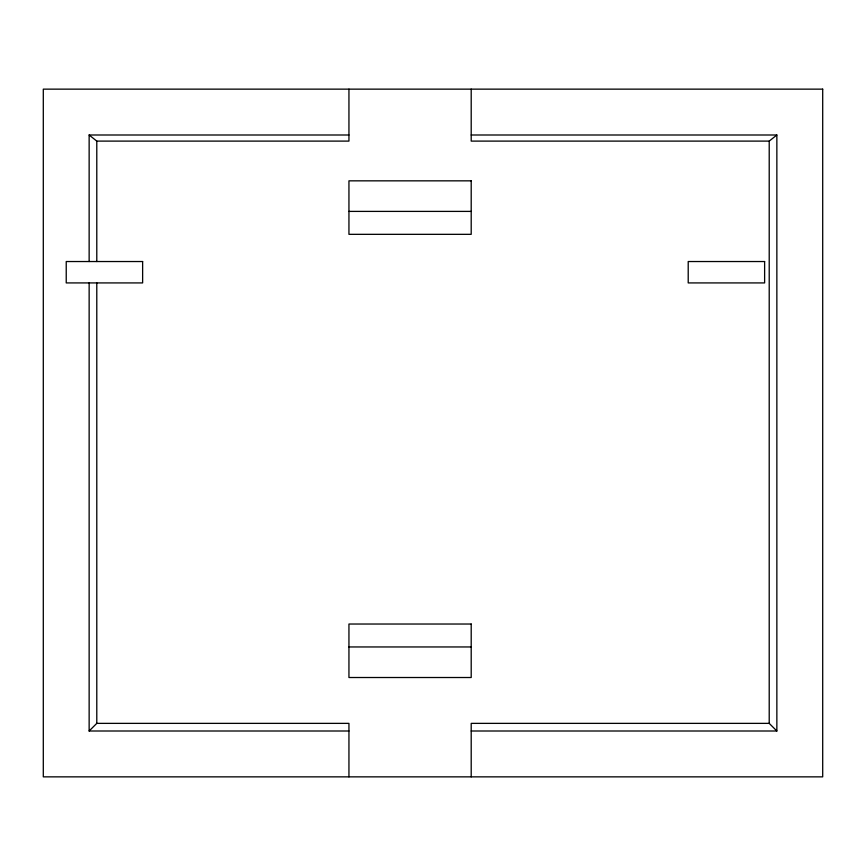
<?xml version="1.0" encoding="UTF-8"?>
<svg xmlns="http://www.w3.org/2000/svg" width="866" height="866" viewBox="0 0 866 866"><rect width="100%" height="100%" fill="white"/><g stroke="black" fill="none" stroke-linecap="round" stroke-linejoin="round"><path stroke-width="1.3" d="M348.944 731.001L89.144 731.001L96.786 723.37L96.786 282.922M471.201 89.144L471.201 141.104L769.214 141.104L776.856 134.999L776.856 731.001L471.201 731.001M89.144 261.532L89.144 134.999L348.944 134.999M471.201 134.999L776.856 134.999M89.144 134.999L96.786 141.104L348.944 141.104L348.944 89.144M348.944 211.401L471.201 211.401M348.944 646.956L471.201 646.956M96.786 723.37L348.944 723.37L348.944 776.856M776.856 731.001L769.214 723.37L471.201 723.37L471.201 776.856M769.214 141.104L769.214 723.37M96.786 141.104L96.786 261.532M89.144 282.922L89.144 731.001M822.7 89.144L43.3 89.144L43.3 776.856L822.7 776.856L822.7 89.144M471.201 180.842L348.944 180.842L348.944 234.329L471.201 234.329L471.201 180.842M142.63 261.532L66.227 261.532L66.227 282.922L142.63 282.922L142.63 261.532M764.624 261.532L688.21 261.532L688.21 282.922L764.624 282.922L764.624 261.532M471.201 624.029L348.944 624.029L348.944 677.515L471.201 677.515L471.201 624.029"/></g></svg>
